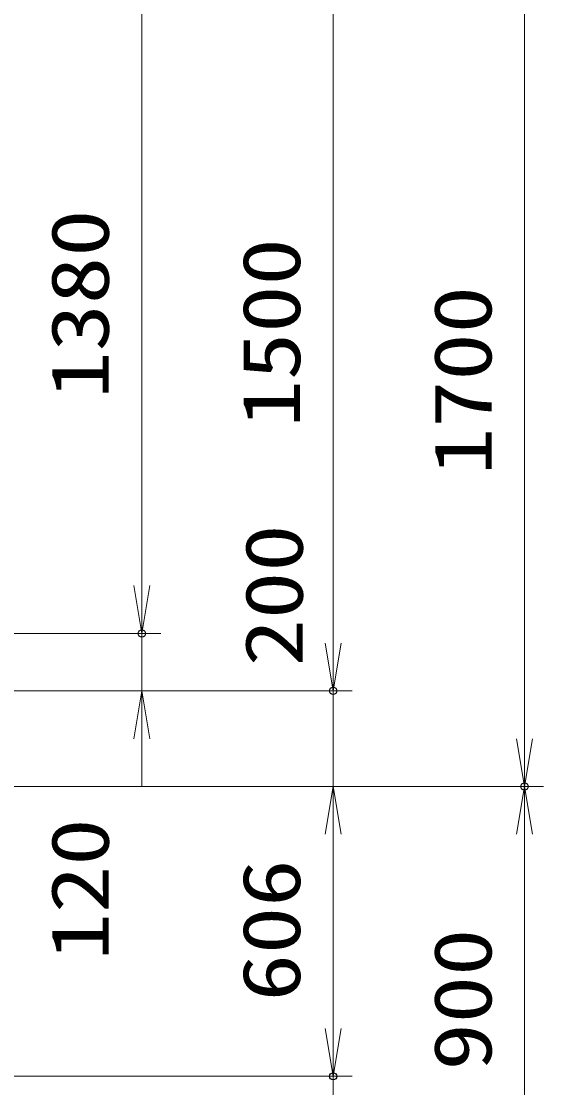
# Model space of a CAD drawing. Units: millimetres at full size. Extents: x -11880 to 11880, y -8400 to 8400.
# Drawn here: x 6069 to 7161, y -1483 to 747 of the extents above; entities that cross this region are included whole.
import ezdxf
from ezdxf.enums import TextEntityAlignment as Align

# ---------------------------------------------------------------- set-up
doc = ezdxf.new("R2010")
doc.units = ezdxf.units.MM
doc.header["$LTSCALE"] = 30
doc.header["$PDMODE"] = 32
doc.header["$PDSIZE"] = 15
doc.layers.add('0-4_寸法線', color=4, linetype='Continuous', lineweight=18)
doc.layers.add('0-5_0', color=7, linetype='Continuous', lineweight=18)
doc.layers.add('0-6_Defpoints', color=7, linetype='Continuous')
doc.styles.add('ＭＳ ゴシック', font='')
doc.styles.get('ＭＳ ゴシック').set_extended_font_data('MS Gothic')

# ---------------------------------------------------------------- blocks, each defined once
blk = doc.blocks.new('_Open')
at = {"layer": '0-5_0', "color": 4}
blk.add_line((-30, 5), (0, 0), dxfattribs=at)
blk.add_lwpolyline([(-30, -5), (0, 0), (-30, 0)], dxfattribs=at)
blk = doc.blocks.new('S52')
at = {"layer": '0-4_寸法線'}
for points in [[(28707946.5, 81153414.3), (28673391.3, 81153414.3), (28650354.9, 81102372), (28649120.8, 81099637.6)], [(28649899.1, 81102577.7), (28649120.8, 81099637.6), (28650810.6, 81102166.3)]]:
    blk.add_lwpolyline(points, dxfattribs=at)
at = {"layer": '0-4_寸法線', "color": 254, "style": 'ＭＳ ゴシック'}
for s, width, p in [('回転柱 SUS304', 0.95, (28677400.3, 81161114.8)), ('φ216.3×4t HL', 1.05, (28677159.3, 81154814.8))]:
    blk.add_text(s, height=3637, dxfattribs=dict(at, width=width)).set_placement(p, align=Align.BOTTOM_LEFT)
blk = doc.blocks.new('S54')
at = {"layer": '0-4_寸法線'}
for points in [[(28717082.6, 81005573), (28673426.6, 81005573), (28653946.1, 81053918.4), (28652824.9, 81056701)], [(28654409.9, 81054105.3), (28652824.9, 81056701), (28653482.4, 81053731.6)]]:
    blk.add_lwpolyline(points, dxfattribs=at)
at = {"layer": '0-4_寸法線', "color": 254, "style": 'ＭＳ ゴシック'}
for s, width, p in [('ベースアンカー', 0.75, (28677626.6, 81013273.5)), ('SS400 L5×40×40', 1.05, (28677194.6, 81006973.5))]:
    blk.add_text(s, height=3637, dxfattribs=dict(at, width=width)).set_placement(p, align=Align.BOTTOM_LEFT)

msp = doc.modelspace()

# ---------------------------------------------------------------- linework, layer by layer
at = {"layer": '0-4_寸法線'}
for p, q in [((6321.1, -533.37), (6321.1, 846.63)), ((6721.1, -653.37), (6721.1, 846.63)), ((7121.1, -853.37), (7121.1, 846.63)), ((6321.1, -433.37), (6321.1, -333.37)), ((6721.1, -553.37), (6721.1, -453.37)), ((4433.88, -533.37), (6361.1, -533.37)), ((4433.88, -533.37), (6361.1, -533.37)), ((6321.1, -653.37), (6321.1, -533.37)), ((5063.88, -653.37), (6761.1, -653.37)), ((5163.88, -653.37), (6361.1, -653.37)), ((5163.88, -653.37), (6761.1, -653.37)), ((6721.1, -853.37), (6721.1, -653.37)), ((6321.1, -753.37), (6321.1, -853.37)), ((5063.88, -853.37), (6761.1, -853.37)), ((5163.88, -853.37), (6761.1, -853.37)), ((5163.88, -853.37), (7161.1, -853.37)), ((5163.88, -853.37), (7161.1, -853.37)), ((6721.1, -853.37), (6721.1, -1459.37)), ((7121.1, -1753.37), (7121.1, -853.37)), ((6721.1, -953.37), (6721.1, -1053.37)), ((6721.1, -1359.37), (6721.1, -1259.37)), ((4813.88, -1459.37), (6761.1, -1459.37)), ((4813.88, -1459.37), (6761.1, -1459.37)), ((6721.1, -1459.37), (6721.1, -1609.37))]:
    msp.add_line(p, q, dxfattribs=at)
at = {"layer": '0-6_Defpoints'}
for p in [(6321.1, -533.37), (6721.1, -653.37), (7121.1, -853.37), (6721.1, -1459.37)]:
    msp.add_point(p, dxfattribs=at)

# ---------------------------------------------------------------- block references
at = {"layer": '0-4_寸法線', "xscale": 0.03333333, "yscale": 0.03333333}
for name in ['S52', 'S54']:
    msp.add_blockref(name, (-950335.97, -2702779.54), dxfattribs=at)
at = {"layer": '0-4_寸法線', "xscale": 3.333333, "yscale": 3.333333}
for p, rotation in [((6321.1, -533.37), 270), ((6321.1, -533.37), 270), ((6721.1, -653.37), 270), ((6721.1, -653.37), 270), ((6321.1, -653.37), 90), ((7121.1, -853.37), 270), ((6721.1, -853.37), 90), ((6721.1, -853.37), 90), ((7121.1, -853.37), 90), ((6721.1, -1459.37), 270), ((6721.1, -1459.37), 270)]:
    msp.add_blockref('_Open', p, dxfattribs=dict(at, rotation=rotation))

# ---------------------------------------------------------------- texts
at = {"layer": '0-4_寸法線', "color": 254, "style": 'ＭＳ ゴシック', "width": 1.2}
for s, p in [('1380', (6288.42, -42.57)), ('1500', (6688.42, -102.57)), ('1700', (7088.42, -202.57)), ('200', (6693.92, -602.17)), ('120', (6288.42, -1216.93)), ('606', (6688.42, -1302.77)), ('900', (7088.42, -1447.37))]:
    msp.add_text(s, height=121.2, rotation=90, dxfattribs=at).set_placement(p, align=Align.BOTTOM_LEFT)

doc.saveas('drawing.dxf')
